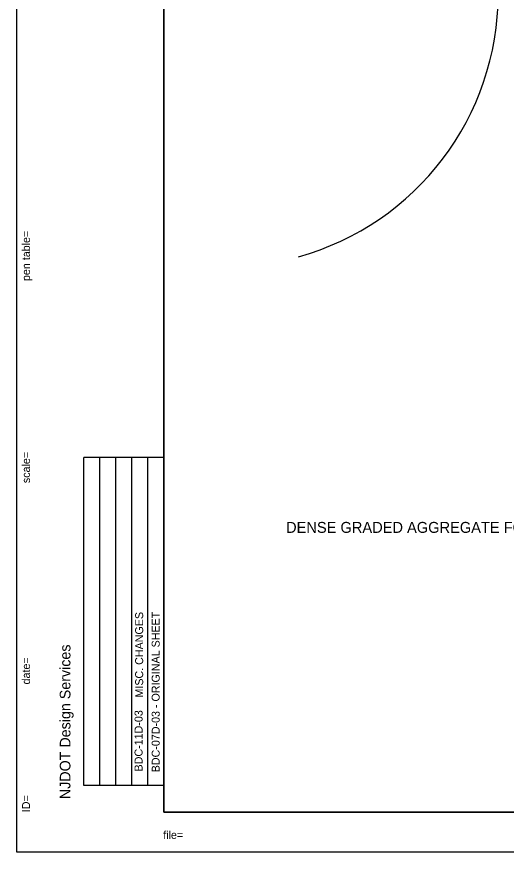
# Model space of a CAD drawing. Extents: x 506837 to 704973, y 495579 to 704964.
# Drawn here: x 506837.3 to 507021.1, y 495579.1 to 495892.3 of the extents above; entities that cross this region are included whole.
import ezdxf

# ---------------------------------------------------------------- set-up
doc = ezdxf.new("R2010")
doc.units = 0
doc.layers.add('1', color=7, linetype='Continuous')
doc.layers.add('41', color=7, linetype='Continuous')

msp = doc.modelspace()

# ---------------------------------------------------------------- linework, layer by layer
at = {"layer": '1'}
for p, q in [((506892.51, 496224.06), (506892.51, 495594.06)), ((506862.51, 495604.06), (506862.51, 495727.06)), ((506892.51, 495727.06), (506862.51, 495727.06)), ((506868.51, 495604.06), (506868.51, 495727.06)), ((506874.51, 495604.06), (506874.51, 495727.06)), ((506880.51, 495604.06), (506880.51, 495727.06)), ((506886.51, 495604.06), (506886.51, 495727.06)), ((506892.51, 495604.06), (506862.51, 495604.06)), ((506892.51, 495594.06), (507882.51, 495594.06)), ((507885.51, 495579.06), (506837.34, 495579.06))]:
    msp.add_line(p, q, dxfattribs=at)
msp.add_arc((506915.9, 495900.88), 102.2, 285.433, 0, dxfattribs=at)
at = {"layer": '41'}
for points in [[(506837.34, 496239.06), (507885.51, 496239.06), (507885.51, 495579.06), (506837.34, 495579.06)], [(506892.51, 496224.06), (507882.51, 496224.06), (507882.51, 495594.06), (506892.51, 495594.06)]]:
    msp.add_lwpolyline(points, close=True, dxfattribs=at)

# ---------------------------------------------------------------- texts
at = {"layer": '1'}
for s, height, rotation, p in [('...................pentable..................', 0.0432, 90, (506842.34, 495817.13)), ('pen table=', 3, 90, (506842.34, 495793.22)), ('......scale......', 0.0432, 90, (506842.34, 495732.13)), ('scale=', 3, 90, (506842.34, 495717.46)), ('MISC. CHANGES', 3, 90, (506884.81, 495637.07)), ('BDC-07D-03 - ORIGINAL SHEET', 3, 90, (506891.01, 495609.06)), ('.......time......', 0.0432, 90, (506842.34, 495655.13)), ('NJDOT Design Services', 4, 90, (506857.51, 495598.99)), ('date=', 3, 90, (506842.34, 495642)), ('BDC-11D-03', 3, 90, (506884.59, 495609.37)), ('............who............', 0.0432, 90, (506842.34, 495602.06)), ('ID=', 3, 90, (506842.34, 495594.09)), ('file=', 3, 360, (506892.35, 495584.06)), ('...................bob..................', 0.0432, 360, (506902.34, 495584.06))]:
    msp.add_text(s, height=height, rotation=rotation, dxfattribs=at).set_placement(p)
msp.add_text('DENSE GRADED AGGREGATE FOUNDATION', height=4.1018, dxfattribs=at).set_placement((506938.45, 495698.82))

doc.saveas('drawing.dxf')
